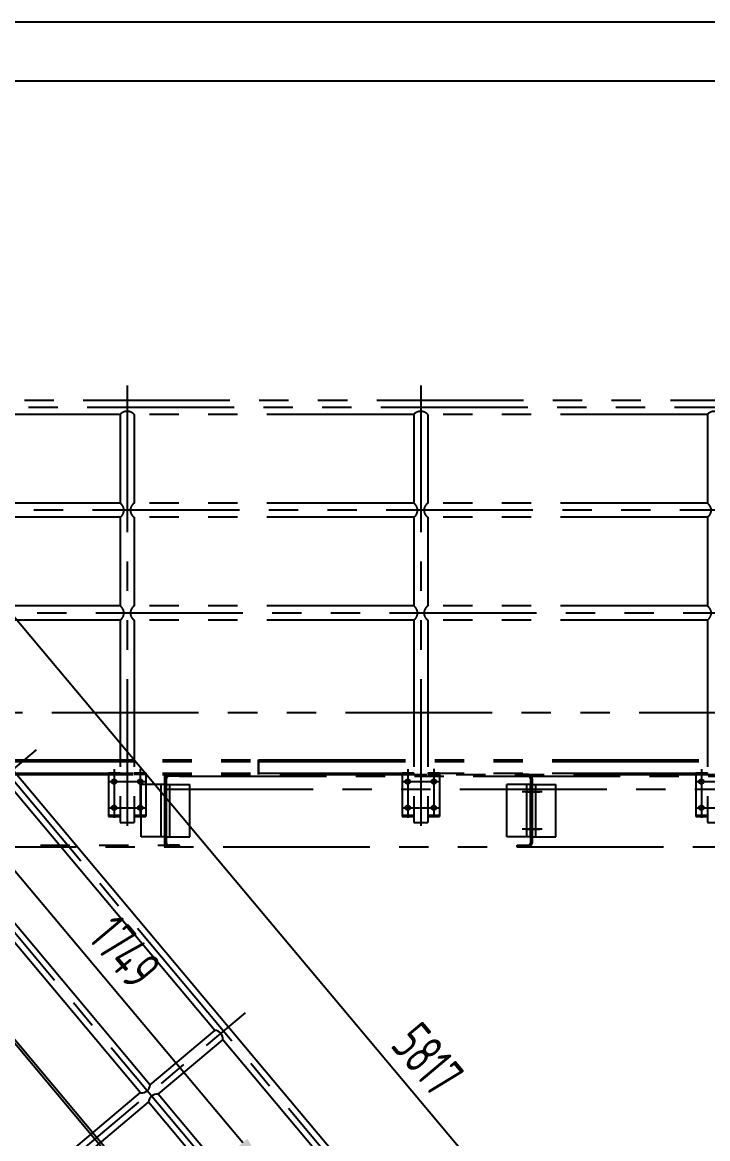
# Model space of a CAD drawing. Header units: millimetres. Extents: x 0 to 16800, y 0 to 11880.
# Drawn here: x 6379 to 8713, y 8079 to 11880 of the extents above; entities that cross this region are included whole.
import ezdxf

# ---------------------------------------------------------------- set-up
doc = ezdxf.new("R2010")
doc.units = ezdxf.units.MM
doc.header["$LTSCALE"] = 400
for name, pattern in [('F', [0.75, 0.5, -0.25]), ('G', [2, 1.25, -0.25, 0.25, -0.25]), ('K', [2.5, 1.25, -0.25, 0.25, -0.25, 0.25, -0.25])]:
    doc.linetypes.add(name, pattern=pattern)
for name, color, linetype in [('01', 7, 'Continuous'), ('02', 1, 'Continuous'), ('04', 2, 'F'), ('05', 4, 'G'), ('07', 6, 'K'), ('08', 1, 'Continuous')]:
    doc.layers.add(name, color=color, linetype=linetype)
doc.styles.get("Standard").update_dxf_attribs({"font": 'isocp', "width": 0.707, "bigfont": 'intecad.shx'})
doc.dimstyles.new('INTE', dxfattribs={"dimscale": 40, "dimtxt": 3.5, "dimasz": 3, "dimexe": 3, "dimexo": 0, "dimgap": 1, "dimtad": 1, "dimdec": 3, "dimdsep": 46, "dimtxsty": 'Standard', "dimcen": 0, "dimclrd": 1, "dimclre": 1, "dimclrt": 3, "dimaunit": 1, "dimadec": 0, "dimazin": 0, "dimtfac": 1, "dimtmove": 0, "dimatfit": 0, "dimfxl": 0, "dimarcsym": 0})
doc.dimstyles.new('INTE$2', dxfattribs={"dimscale": 40, "dimtxt": 3.5, "dimasz": 3, "dimexe": 3, "dimexo": 0, "dimgap": 1, "dimtad": 1, "dimtih": 1, "dimtoh": 1, "dimdec": 3, "dimdsep": 46, "dimtxsty": 'Standard', "dimcen": 0, "dimclrd": 1, "dimclre": 1, "dimclrt": 3, "dimaunit": 1, "dimadec": 0, "dimazin": 0, "dimtfac": 1, "dimtmove": 0, "dimatfit": 0, "dimfxl": 0, "dimarcsym": 0})

# ---------------------------------------------------------------- blocks, each defined once
blk = doc.blocks.new('021321a464fewqrqsaf')
at = {"layer": '07', "color": 6, "linetype": 'K'}
for p, q in [((8180.7, 18304.5), (8180.7, 16785.4)), ((9180.7, 18304.5), (9180.7, 16766.2)), ((11530.7, 18253.3), (6976.7, 18253.3)), ((11544.9, 18229.3), (6918.6, 18229.3)), ((8156.7, 18205.3), (7204.7, 18205.3)), ((8156.7, 18205.3), (8156.7, 17903.3)), ((9156.7, 18205.3), (8204.7, 18205.3)), ((8204.7, 18205.3), (8204.7, 17903.3)), ((9156.7, 18205.3), (9156.7, 17903.3)), ((10156.7, 18205.3), (9204.7, 18205.3)), ((9204.7, 18205.3), (9204.7, 17903.3)), ((10156.7, 18205.3), (10156.7, 17903.3)), ((8156.7, 17903.3), (7204.7, 17903.3)), ((9156.7, 17903.3), (8204.7, 17903.3)), ((10156.7, 17903.3), (9204.7, 17903.3)), ((11562.9, 17879.3), (6947.1, 17879.3)), ((8156.7, 17855.3), (7204.7, 17855.3)), ((8156.7, 17855.3), (8156.7, 17553.3)), ((8156.7, 17855.3), (8156.7, 17553.3)), ((9156.7, 17855.3), (8204.7, 17855.3)), ((8204.7, 17855.3), (8204.7, 17553.3)), ((9156.7, 17855.3), (9156.7, 17553.3)), ((9156.7, 17855.3), (9156.7, 17553.3)), ((10156.7, 17855.3), (9204.7, 17855.3)), ((9204.7, 17855.3), (9204.7, 17553.3)), ((10156.7, 17855.3), (10156.7, 17553.3)), ((10156.7, 17855.3), (10156.7, 17553.3)), ((11574.7, 17529.3), (6958, 17529.3)), ((8156.7, 17553.3), (7204.7, 17553.3)), ((9156.7, 17553.3), (8204.7, 17553.3)), ((10156.7, 17553.3), (9204.7, 17553.3)), ((8156.7, 17505.3), (7204.7, 17505.3)), ((8156.7, 17505.3), (8156.7, 16816.3)), ((9156.7, 17505.3), (8204.7, 17505.3)), ((8204.7, 17505.3), (8204.7, 16816.3)), ((9156.7, 17505.3), (9156.7, 16816.3)), ((10156.7, 17505.3), (9204.7, 17505.3)), ((9204.7, 17505.3), (9204.7, 16816.3)), ((10156.7, 17505.3), (10156.7, 16816.3)), ((6924.2, 17190.3), (11554.2, 17190.3)), ((5701.2, 17029.3), (8627.2, 17029.3)), ((8180.7, 17032.9), (8180.7, 16826.6)), ((8627.2, 17029.3), (8627.2, 16979.3)), ((8628.2, 17029.3), (11554.2, 17029.3)), ((8628.2, 17029.3), (8628.2, 16979.3)), ((9180.7, 17032.9), (9180.7, 16826.6)), ((5701.2, 17024.3), (8627.2, 17024.3)), ((8136.2, 16998.1), (8136.2, 16831.5)), ((8180.7, 17009.9), (8180.7, 16822.4)), ((8225.2, 16999.2), (8225.2, 16833.6)), ((8628.2, 17024.3), (11554.2, 17024.3)), ((9136.2, 16998.1), (9136.2, 16831.5)), ((9180.7, 17009.9), (9180.7, 16822.4)), ((9225.2, 16999.2), (9225.2, 16833.6)), ((10136.2, 16998.1), (10136.2, 16831.5)), ((5701.2, 16984.3), (8627.2, 16984.3)), ((5701.2, 16979.3), (11554.2, 16979.3)), ((8117.2, 16985.3), (8117.2, 16836.3)), ((8117.2, 16985.3), (8156.7, 16985.3)), ((8117.2, 16980.3), (8156.7, 16980.3)), ((8120.2, 16955.3), (8152.3, 16955.3)), ((8120.3, 16955.3), (8238.1, 16955.3)), ((8136.2, 16974.1), (8136.2, 16848.5)), ((8136.2, 16971.4), (8136.2, 16939.3)), ((8139.2, 16980.3), (8139.2, 16985.3)), ((8155.9, 16985.3), (8155.9, 16980.3)), ((8204.7, 16985.3), (8244.2, 16985.3)), ((8204.7, 16980.3), (8244.2, 16980.3)), ((8205.6, 16985.3), (8205.6, 16980.3)), ((8209.2, 16955.3), (8241.3, 16955.3)), ((8222.2, 16980.3), (8222.2, 16985.3)), ((8225.2, 16974.8), (8225.2, 16847.2)), ((8225.2, 16971.4), (8225.2, 16939.3)), ((8244.2, 16985.3), (8244.2, 16836.3)), ((8308.2, 16976.9), (8308.2, 16733.3)), ((8359.2, 16973.3), (11554.2, 16973.3)), ((8628.2, 16984.3), (11554.2, 16984.3)), ((9117.2, 16985.3), (9117.2, 16836.3)), ((9117.2, 16985.3), (9156.7, 16985.3)), ((9117.2, 16980.3), (9156.7, 16980.3)), ((9120.2, 16955.3), (9152.3, 16955.3)), ((9120.3, 16955.3), (9238.1, 16955.3)), ((9136.2, 16974.1), (9136.2, 16848.5)), ((9136.2, 16971.4), (9136.2, 16939.3)), ((9139.2, 16980.3), (9139.2, 16985.3)), ((9155.9, 16985.3), (9155.9, 16980.3)), ((9204.7, 16985.3), (9244.2, 16985.3)), ((9204.7, 16980.3), (9244.2, 16980.3)), ((9205.6, 16985.3), (9205.6, 16980.3)), ((9209.2, 16955.3), (9241.3, 16955.3)), ((9222.2, 16980.3), (9222.2, 16985.3)), ((9225.2, 16974.8), (9225.2, 16847.2)), ((9225.2, 16971.4), (9225.2, 16939.3)), ((9244.2, 16985.3), (9244.2, 16836.3)), ((9546.2, 16979.3), (9509.2, 16979.3)), ((9546.2, 16979.3), (9509.2, 16979.3)), ((9509.2, 16979.3), (9509.2, 16973.3)), ((9509.2, 16973.3), (9546.2, 16973.3)), ((9554.2, 16965.3), (9554.2, 16747.3)), ((9560.2, 16965.3), (9560.2, 16747.3)), ((10117.2, 16985.3), (10117.2, 16836.3)), ((10117.2, 16985.3), (10156.7, 16985.3)), ((10117.2, 16980.3), (10156.7, 16980.3)), ((10120.2, 16955.3), (10152.3, 16955.3)), ((10120.3, 16955.3), (10238.1, 16955.3)), ((10136.2, 16974.1), (10136.2, 16848.5)), ((10136.2, 16971.4), (10136.2, 16939.3)), ((10139.2, 16980.3), (10139.2, 16985.3)), ((10155.9, 16985.3), (10155.9, 16980.3)), ((8228.2, 16767.3), (8228.2, 16945.3)), ((8308.2, 16945.3), (8228.2, 16945.3)), ((8296.2, 16767.3), (8296.2, 16945.3)), ((8314.2, 16945.3), (8394.2, 16945.3)), ((8314.2, 16929.3), (11554.2, 16929.3)), ((8326.2, 16767.3), (8326.2, 16945.3)), ((8394.2, 16767.3), (8394.2, 16945.3)), ((9474.2, 16767.3), (9474.2, 16945.3)), ((9554.2, 16945.3), (9474.2, 16945.3)), ((9594.4, 16920.3), (9525.8, 16920.3)), ((9576.7, 16920.3), (9528, 16920.3)), ((9537.7, 16920.3), (9586.5, 16920.3)), ((9542.2, 16767.3), (9542.2, 16945.3)), ((9554.2, 16767.3), (9554.2, 16945.3)), ((9560.2, 16930.8), (9554.2, 16930.8)), ((9560.2, 16767.3), (9560.2, 16945.3)), ((9560.2, 16945.3), (9640.2, 16945.3)), ((9572.2, 16767.3), (9572.2, 16945.3)), ((9640.2, 16767.3), (9640.2, 16945.3)), ((8136.2, 16882.4), (8136.2, 16850.3)), ((8225.2, 16882.4), (8225.2, 16850.3)), ((9136.2, 16882.4), (9136.2, 16850.3)), ((9225.2, 16882.4), (9225.2, 16850.3)), ((9560.2, 16909.8), (9554.2, 16909.8)), ((10136.2, 16882.4), (10136.2, 16850.3)), ((8117.2, 16841.3), (8156.7, 16841.3)), ((8120.2, 16866.3), (8152.3, 16866.3)), ((8120.7, 16866.3), (8236.7, 16866.3)), ((8139.2, 16836.3), (8139.2, 16841.3)), ((8155.9, 16841.3), (8155.9, 16836.3)), ((8204.7, 16841.3), (8244.2, 16841.3)), ((8205.6, 16841.3), (8205.6, 16836.3)), ((8209.2, 16866.3), (8241.3, 16866.3)), ((8222.2, 16836.3), (8222.2, 16841.3)), ((9117.2, 16841.3), (9156.7, 16841.3)), ((9120.2, 16866.3), (9152.3, 16866.3)), ((9120.7, 16866.3), (9236.7, 16866.3)), ((9139.2, 16836.3), (9139.2, 16841.3)), ((9155.9, 16841.3), (9155.9, 16836.3)), ((9204.7, 16841.3), (9244.2, 16841.3)), ((9205.6, 16841.3), (9205.6, 16836.3)), ((9209.2, 16866.3), (9241.3, 16866.3)), ((9222.2, 16836.3), (9222.2, 16841.3)), ((10117.2, 16841.3), (10156.7, 16841.3)), ((10120.2, 16866.3), (10152.3, 16866.3)), ((10120.7, 16866.3), (10236.7, 16866.3)), ((10139.2, 16836.3), (10139.2, 16841.3)), ((10155.9, 16841.3), (10155.9, 16836.3)), ((8117.2, 16836.3), (8156.7, 16836.3)), ((8156.7, 16816.3), (8204.7, 16816.3)), ((8204.7, 16836.3), (8244.2, 16836.3)), ((9117.2, 16836.3), (9156.7, 16836.3)), ((9156.7, 16816.3), (9204.7, 16816.3)), ((9204.7, 16836.3), (9244.2, 16836.3)), ((9560.2, 16803.8), (9554.2, 16803.8)), ((10117.2, 16836.3), (10156.7, 16836.3)), ((10156.7, 16816.3), (10204.7, 16816.3)), ((8308.2, 16767.3), (8228.2, 16767.3)), ((8314.2, 16767.3), (8394.2, 16767.3)), ((9554.2, 16767.3), (9474.2, 16767.3)), ((9594.4, 16793.3), (9525.8, 16793.3)), ((9576.7, 16793.3), (9528, 16793.3)), ((9537.7, 16793.3), (9586.5, 16793.3)), ((9560.2, 16782.8), (9554.2, 16782.8)), ((9560.2, 16767.3), (9640.2, 16767.3)), ((7285.2, 16739.3), (8308.2, 16739.3)), ((7507.3, 16733.3), (11554.2, 16733.3)), ((9509.2, 16739.3), (9546.2, 16739.3)), ((9509.2, 16733.3), (9509.2, 16739.3)), ((9546.2, 16733.3), (9509.2, 16733.3))]:
    blk.add_line(p, q, dxfattribs=at)
at = {"layer": '07', "color": 6, "linetype": 'K', "ltscale": 0.8}
for p, q in [((8308.2, 16965.3), (8308.2, 16747.3)), ((8314.2, 16965.3), (8314.2, 16747.3)), ((8322.2, 16979.3), (8359.2, 16979.3)), ((8322.2, 16979.3), (8359.2, 16979.3)), ((8359.2, 16973.3), (8322.2, 16973.3)), ((8359.2, 16979.3), (8359.2, 16973.3)), ((8308.2, 16930.8), (8314.2, 16930.8)), ((8308.2, 16909.8), (8314.2, 16909.8)), ((8308.2, 16803.8), (8314.2, 16803.8)), ((8308.2, 16782.8), (8314.2, 16782.8)), ((8359.2, 16739.3), (8322.2, 16739.3)), ((8322.2, 16733.3), (8359.2, 16733.3)), ((8359.2, 16733.3), (8359.2, 16739.3))]:
    blk.add_line(p, q, dxfattribs=at)
at = {"layer": '07', "color": 6, "linetype": 'K'}
for centre, radius in [((8136.2, 16955.3), 8), ((8136.2, 16955.3), 8), ((8136.2, 16955.3), 7.94), ((8225.2, 16955.3), 8), ((8225.2, 16955.3), 8), ((8225.2, 16955.3), 7.94), ((9136.2, 16955.3), 8), ((9136.2, 16955.3), 8), ((9136.2, 16955.3), 7.94), ((9225.2, 16955.3), 8), ((9225.2, 16955.3), 8), ((9225.2, 16955.3), 7.94), ((10136.2, 16955.3), 8), ((10136.2, 16955.3), 8), ((10136.2, 16955.3), 7.94), ((8136.2, 16866.3), 8), ((8136.2, 16866.3), 8), ((8136.2, 16866.3), 7.94), ((8225.2, 16866.3), 8), ((8225.2, 16866.3), 8), ((8225.2, 16866.3), 7.94), ((9136.2, 16866.3), 8), ((9136.2, 16866.3), 8), ((9136.2, 16866.3), 7.94), ((9225.2, 16866.3), 8), ((9225.2, 16866.3), 8), ((9225.2, 16866.3), 7.94), ((10136.2, 16866.3), 8), ((10136.2, 16866.3), 8), ((10136.2, 16866.3), 7.94)]:
    blk.add_circle(centre, radius, dxfattribs=at)
for centre, radius, start, end in [((8180.7, 18183.7), 32.3, 41.9789, 138.0211), ((9180.7, 18183.7), 32.3, 41.9789, 138.0211), ((10180.7, 18183.7), 32.3, 41.9789, 138.0211), ((8141.1, 17879.3), 28.7, 303.1749, 56.8251), ((8220.4, 17879.3), 28.7, 123.1749, 236.8251), ((9141.1, 17879.3), 28.7, 303.1749, 56.8251), ((9220.4, 17879.3), 28.7, 123.1749, 236.8251), ((10141.1, 17879.3), 28.7, 303.1749, 56.8251), ((8141.1, 17529.3), 28.7, 303.1749, 56.8251), ((8220.4, 17529.3), 28.7, 123.1749, 236.8251), ((9141.1, 17529.3), 28.7, 303.1749, 56.8251), ((9220.4, 17529.3), 28.7, 123.1749, 236.8251), ((10141.1, 17529.3), 28.7, 303.1749, 56.8251), ((9546.2, 16965.3), 14, 0, 90), ((9546.2, 16965.3), 8, 0, 90), ((9546.2, 16747.3), 8, 270, 0), ((9546.2, 16747.3), 14, 270, 0)]:
    blk.add_arc(centre, radius, start, end, dxfattribs=at)
at = {"layer": '07', "color": 6, "linetype": 'K', "ltscale": 0.8}
for centre, radius, start, end in [((8322.2, 16965.3), 14, 90, 180), ((8322.2, 16965.3), 8, 90, 180), ((8322.2, 16747.3), 14, 180, 270), ((8322.2, 16747.3), 8, 180, 270)]:
    blk.add_arc(centre, radius, start, end, dxfattribs=at)
blk = doc.blocks.new('*D115')
at = {"layer": '08', "color": 1, "lineweight": -2, "ltscale": 2}
blk.add_line((6999.8, 7528.3), (7368.1, 7528.3), dxfattribs=at)
for start, end in [(97.6305, 130), (97.955, 113.9775), (130, 180), (196.0225, 212.045)]:
    blk.add_arc((7057, 7101.6), 430.5, start, end, dxfattribs=at)
at = {"layer": '08', "color": 1, "ltscale": 2}
for points in [[(6892.6, 7478), (6871.5, 7512), (6780.3, 7431.4)], [(6623.4, 6980), (6663, 6985.6), (6626.5, 7101.6)]]:
    blk.add_solid(points, dxfattribs=at)
at = {"layer": 'Defpoints', "color": 0, "ltscale": 2}
for p in [(5451, 9015.6), (6644.6, 7225.1), (6583.4, 7101.6), (7057, 7101.6), (8679.1, 5168.5)]:
    blk.add_point(p, dxfattribs=at)
at = {"layer": '08', "color": 3, "ltscale": 2, "insert": (7244, 7638.3), "char_height": 140, "attachment_point": 5}
blk.add_mtext('50°', dxfattribs=at)
blk = doc.blocks.new('*D119')
at = {"layer": '08', "color": 1, "lineweight": -2, "ltscale": 2}
for p, q in [((5682.2, 8977.3), (3520.8, 8977.3)), ((3640.8, 8857.3), (3640.8, 5059.4)), ((8702.7, 4939.4), (3520.8, 4939.4))]:
    blk.add_line(p, q, dxfattribs=at)
at = {"layer": '08', "color": 1, "ltscale": 2}
for points in [[(3620.8, 8857.3), (3660.8, 8857.3), (3640.8, 8977.3)], [(3620.8, 5059.4), (3660.8, 5059.4), (3640.8, 4939.4)]]:
    blk.add_solid(points, dxfattribs=at)
at = {"layer": 'Defpoints', "color": 0, "ltscale": 2}
for p in [(5682.2, 8977.3), (3640.8, 4939.4), (8702.7, 4939.4)]:
    blk.add_point(p, dxfattribs=at)
at = {"layer": '08', "color": 3, "ltscale": 2, "insert": (3530.8, 6958.4), "char_height": 140, "attachment_point": 5, "rotation": 90}
blk.add_mtext('4038', dxfattribs=at)
blk = doc.blocks.new('*D117')
at = {"layer": '08', "color": 1, "lineweight": -2, "ltscale": 2}
for p, q in [((5715.3, 9005), (6174.6, 9390.4)), ((6159.8, 9221.4), (7129.7, 8065.4)), ((6839.5, 7665.2), (7298.8, 8050.6))]:
    blk.add_line(p, q, dxfattribs=at)
at = {"layer": '08', "color": 1, "ltscale": 2}
for points in [[(6175.1, 9234.2), (6144.4, 9208.5), (6082.6, 9313.3)], [(7145.1, 8078.3), (7114.4, 8052.5), (7206.9, 7973.5)]]:
    blk.add_solid(points, dxfattribs=at)
at = {"layer": 'Defpoints', "color": 0, "ltscale": 2}
for p in [(5715.3, 9005), (7206.9, 7973.5), (6839.5, 7665.2)]:
    blk.add_point(p, dxfattribs=at)
at = {"layer": '08', "color": 3, "ltscale": 2, "insert": (6729, 8714.1), "char_height": 140, "attachment_point": 5, "rotation": 310}
blk.add_mtext('1749', dxfattribs=at)
blk = doc.blocks.new('*D118')
at = {"layer": '08', "color": 1, "lineweight": -2, "ltscale": 2}
for p, q in [((5349.1, 10123.3), (5897.4, 10583.3)), ((5882.6, 10414.3), (9467.4, 6142)), ((9088.2, 5667.2), (9636.5, 6127.2))]:
    blk.add_line(p, q, dxfattribs=at)
at = {"layer": '08', "color": 1, "ltscale": 2}
for points in [[(5897.9, 10427.1), (5867.3, 10401.4), (5805.4, 10506.2)], [(9482.7, 6154.9), (9452.1, 6129.2), (9544.5, 6050.1)]]:
    blk.add_solid(points, dxfattribs=at)
at = {"layer": 'Defpoints', "color": 0, "ltscale": 2}
for p in [(5349.1, 10123.3), (9544.5, 6050.1), (9088.2, 5667.2)]:
    blk.add_point(p, dxfattribs=at)
at = {"layer": '08', "color": 3, "ltscale": 2, "insert": (7759.3, 8348.9), "char_height": 140, "attachment_point": 5, "rotation": 310}
blk.add_mtext('5817', dxfattribs=at)
blk = doc.blocks.new('123ADF')
for p, q in [((35620.6, 9994.3), (30173.6, 9994.3)), ((32355.4, 9952), (31254.7, 9952)), ((32355.4, 9664.3), (32355.4, 9952)), ((33498.4, 9952), (32397.7, 9952)), ((32397.7, 9664.3), (32397.7, 9952)), ((31254.7, 9664.3), (32355.4, 9664.3)), ((33498.4, 9664.3), (32397.7, 9664.3)), ((31254.7, 9622), (32355.4, 9622)), ((32355.4, 9168.1), (32355.4, 9622)), ((32397.7, 9168.1), (32397.7, 9622)), ((33498.4, 9622), (32397.7, 9622)), ((32829.6, 9409.1), (30819.5, 9409.1)), ((32829.6, 9401.1), (30819.5, 9401.1))]:
    blk.add_line(p, q)
at = {"layer": '01'}
for centre, start, end in [((32376.6, 9932.1), 43.2111, 136.7889), ((32335.6, 9643.1), 313.2111, 46.7889), ((32417.6, 9643.1), 133.2111, 226.7889)]:
    blk.add_arc(centre, 29, start, end, dxfattribs=at)
at = {"layer": '05', "color": 4, "linetype": 'G'}
for p, q in [((31233.6, 9096.7), (31233.6, 10100.3)), ((32376.6, 9096.7), (32376.6, 10070.4)), ((35620.6, 9973.1), (30173.6, 9973.1)), ((35874.4, 9643.1), (31199.9, 9643.1)), ((32376.6, 9396.3), (32376.6, 9446.9))]:
    blk.add_line(p, q, dxfattribs=at)
blk = doc.blocks.new('*U139')
at = {"layer": '01'}
blk.add_lwpolyline([(415, 292), (25, 292)], dxfattribs=at)
at = {"layer": '02'}
blk.add_lwpolyline([(420, 297), (0, 297)], dxfattribs=at)

msp = doc.modelspace()

# ---------------------------------------------------------------- block references
at = {"layer": '01', "xscale": 40, "yscale": 40, "zscale": 40}
msp.add_blockref('*U139', (0, 0), dxfattribs=at)
at = {"layer": '01', "ltscale": 2, "rotation": 309.999999999949}
msp.add_blockref('123ADF', (-21386.9766, 26836.3625), dxfattribs=at)
at = {"layer": '04', "ltscale": 2}
msp.add_blockref('021321a464fewqrqsaf', (-1445.0607, -7660.6005), dxfattribs=at)

# ---------------------------------------------------------------- dimensions: what is measured, and where the dimension line sits
at = {"layer": '08', "ltscale": 2}
for p1, p2, distance, picture, middle in [((5349.1358, 10123.3125), (9088.2313, 5667.232), 595.6596, '*D118', (7759.2501, 8348.8615)), ((5715.2539, 9005.0174), (6839.4895, 7665.2057), 479.5829, '*D117', (6729.0184, 8714.0881))]:
    dim = msp.add_aligned_dim(p1=p1, p2=p2, distance=distance, dimstyle='INTE', dxfattribs=at)
    dim.commit()
    dim.dimension.update_dxf_attribs({"geometry": picture, "text_midpoint": middle})
dim = msp.add_angular_dim_2l(base=(6644.5746, 7225.0969), line1=((7057.0047, 7101.6234), (6583.3755, 7101.6234)), line2=((8679.0502, 5168.5448), (5450.9708, 9015.62)), dimstyle='INTE$2', dxfattribs=at)
dim.commit()
dim.dimension.update_dxf_attribs({"geometry": '*D115', "text_midpoint": (7243.9716, 7638.3274)})
dim = msp.add_linear_dim(base=(3640.8155, 4939.4141), p1=(5682.2088, 8977.2892), p2=(8702.7225, 4939.4141), angle=90, text='4038', dimstyle='INTE', override={"dimgap": 1, "dimdec": 1, "dimzin": 8, "dimpost": '至地面<>', "dimtol": 0, "dimlim": 0, "dimtp": 0, "dimtm": 0, "dimtfac": 0.7}, dxfattribs=at)
dim.commit()
dim.dimension.update_dxf_attribs({"geometry": '*D119', "text_midpoint": (3530.8155, 6958.3517)})

doc.saveas('drawing.dxf')
